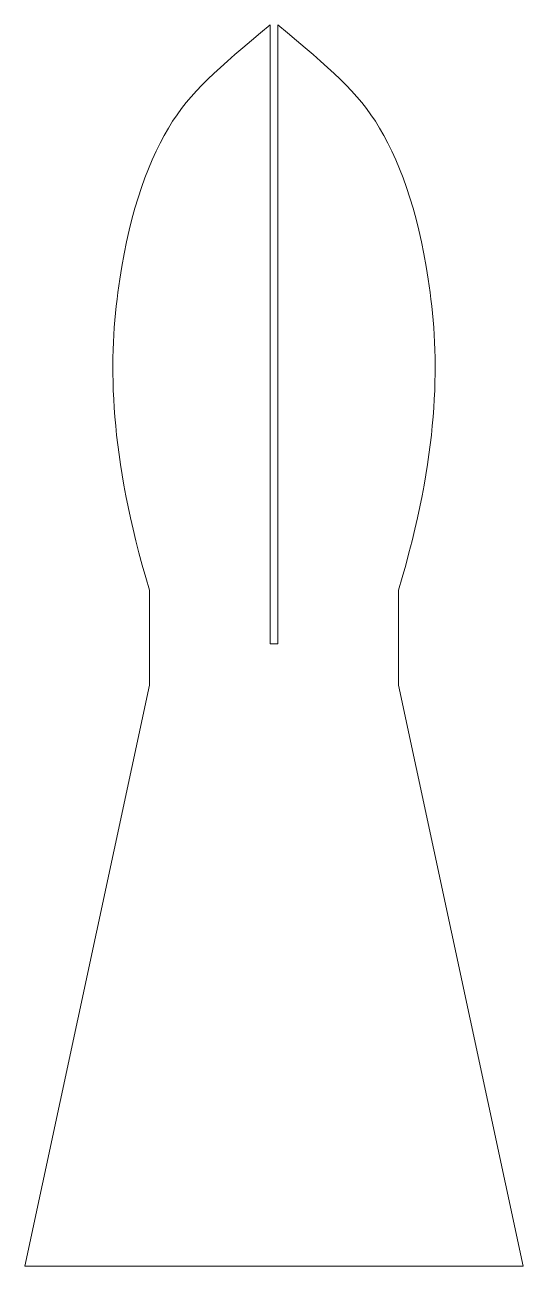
# Model space of a CAD drawing. Header units: inches. Extents: x -0.5 to 8.5, y -3.5 to 19.
import ezdxf

# ---------------------------------------------------------------- set-up
doc = ezdxf.new("R2010")
doc.units = ezdxf.units.IN
doc.header["$MEASUREMENT"] = 0
doc.layers.add('VISIBLE', color=7, linetype='Continuous', lineweight=0)

msp = doc.modelspace()

# ---------------------------------------------------------------- linework, layer by layer
at = {"layer": 'VISIBLE'}
for p, q in [((3.964, 7.763), (3.964, 18.953)), ((4.106, 18.953), (4.106, 7.763)), ((1.785, 7.013), (1.785, 8.731)), ((6.285, 8.731), (6.285, 7.013)), ((4.106, 7.763), (3.964, 7.763)), ((-0.465, -3.487), (1.785, 7.013)), ((6.285, 7.013), (8.535, -3.487)), ((8.535, -3.487), (-0.465, -3.487))]:
    msp.add_line(p, q, dxfattribs=at)
for points, knots in [([(1.785, 8.731), (1.048, 11.215), (1.048, 14.422), (2.042, 17.361), (3.007, 18.145), (3.964, 18.953)], [0, 0, 0, 0, 1, 2, 2.976208, 2.976208, 2.976208, 2.976208]), ([(4.106, 18.953), (5.063, 18.145), (6.028, 17.361), (7.022, 14.422), (7.022, 11.215), (6.285, 8.731)], [-2.976208, -2.976208, -2.976208, -2.976208, -2, -1, 0, 0, 0, 0])]:
    msp.add_open_spline(points, degree=3, knots=knots, dxfattribs=at)

doc.saveas('drawing.dxf')
